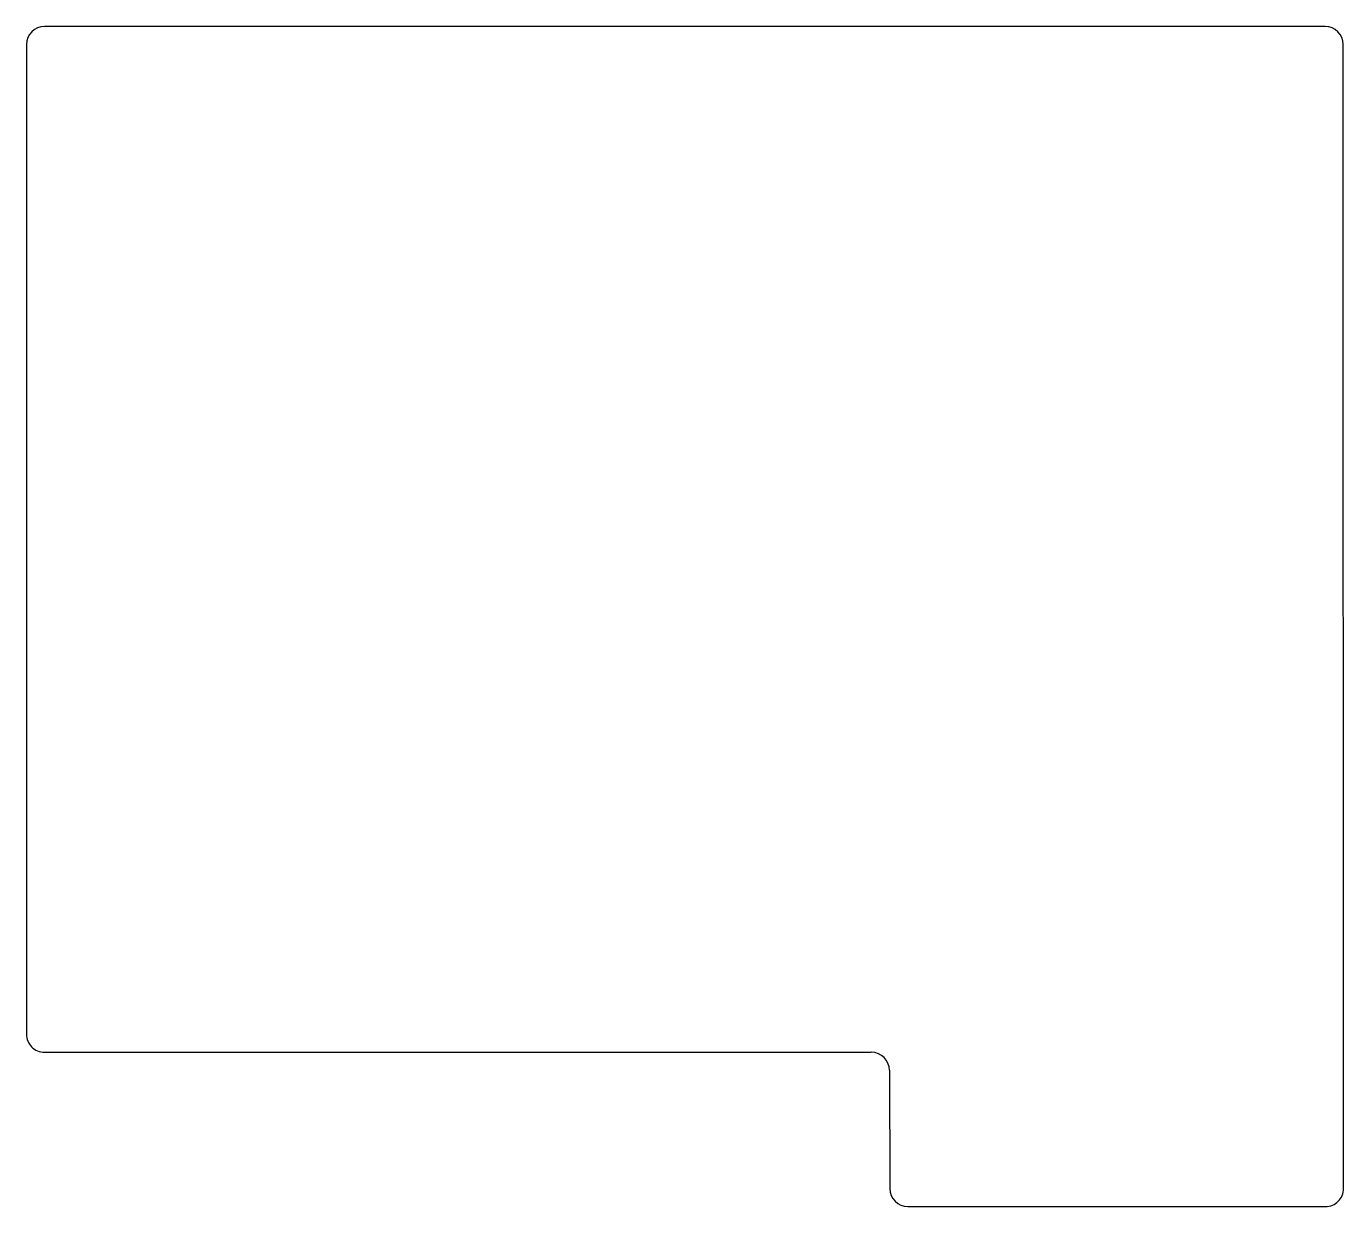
# Model space of a CAD drawing. Header units: millimetres. Extents: x 84 to 230, y -233 to -102.
import ezdxf

# ---------------------------------------------------------------- set-up
doc = ezdxf.new("R2010")
doc.units = ezdxf.units.MM

msp = doc.modelspace()

# ---------------------------------------------------------------- linework, layer by layer
at = {"linetype": 'CONTINUOUS'}
for p, q in [((227.83, -102.28), (86.47, -102.28)), ((84.47, -104.27), (84.45, -213.52)), ((229.87, -230.57), (229.83, -104.27)), ((86.45, -215.53), (177.73, -215.53)), ((179.73, -217.52), (179.77, -230.58)), ((181.77, -232.57), (227.87, -232.57))]:
    msp.add_line(p, q, dxfattribs=at)
for centre, start, end in [((86.47, -104.28), 90, 179.9873), ((227.83, -104.28), 0.022, 90), ((86.45, -213.53), 179.9873, 270), ((177.73, -217.53), 0.168, 90), ((181.77, -230.57), 180.168, 270), ((227.87, -230.57), 270, 0.022)]:
    msp.add_arc(centre, 2, start, end, dxfattribs=at)

doc.saveas('drawing.dxf')
